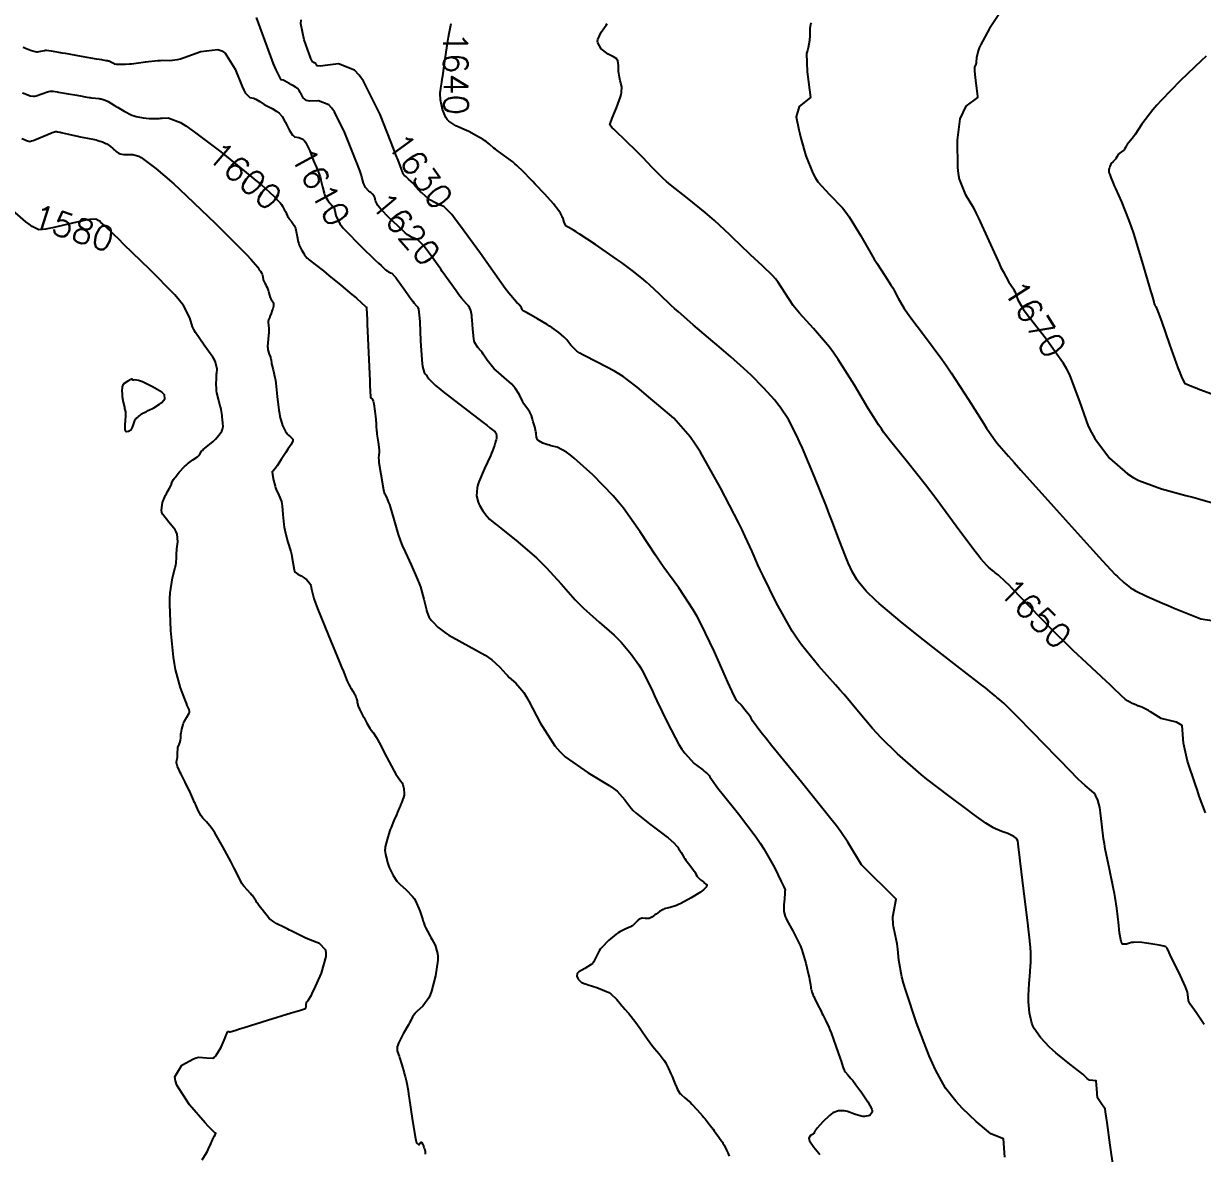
# Model space of a CAD drawing. Header units: metres. Extents: x 837477 to 838477, y 1189014 to 1191014.
# Drawn here: x 837586.4 to 837771.3, y 1190467.4 to 1190644.5 of the extents above; entities that cross this region are included whole.
import ezdxf

# ---------------------------------------------------------------- set-up
doc = ezdxf.new("R2010")
doc.units = ezdxf.units.M
doc.header["$LTSCALE"] = 0.3
doc.layers.add('COTAS 10', color=1, linetype='Continuous')
doc.styles.get("Standard").update_dxf_attribs({"font": 'simplex.shx'})

msp = doc.modelspace()

# ---------------------------------------------------------------- linework, layer by layer
at = {"layer": 'COTAS 10'}
for points, elevation in [([(837740.277, 1190466.829), (837740.079, 1190469.709), (837738.086, 1190470.493), (837737.716, 1190470.8), (837735.813, 1190472.421), (837733.644, 1190474.454), (837733.107, 1190475.021), (837732.596, 1190475.59), (837730.98, 1190477.66), (837729.41, 1190480.489), (837728.929, 1190481.538), (837728.428, 1190482.701), (837726.45, 1190487.857), (837724.738, 1190492.958), (837724.405, 1190494.087), (837724.132, 1190495.093), (837723.657, 1190497.698), (837723.525, 1190499.412), (837723.469, 1190499.855), (837723.406, 1190500.284), (837723.107, 1190501.721), (837722.833, 1190502.968), (837722.786, 1190503.278), (837722.724, 1190504.505), (837723.268, 1190507.244), (837717.808, 1190512.628), (837715.648, 1190516.195), (837714.575, 1190517.835), (837713.874, 1190518.754), (837712.998, 1190519.876), (837708.376, 1190525.61), (837703.696, 1190531.373), (837702.783, 1190532.514), (837702.036, 1190533.457), (837700.723, 1190535.22), (837700.433, 1190535.733), (837700.332, 1190535.888), (837700.221, 1190536.049), (837699.745, 1190536.679), (837699.308, 1190537.228), (837699.221, 1190537.338), (837699.149, 1190537.431), (837699.016, 1190537.614), (837698.978, 1190537.676), (837698.967, 1190537.692), (837698.955, 1190537.707), (837698.91, 1190537.758), (837698.826, 1190537.83), (837698.79, 1190537.858), (837698.749, 1190537.89), (837698.552, 1190538.037), (837698.3, 1190538.308), (837698.224, 1190538.418), (837698.144, 1190538.544), (837697.834, 1190539.127), (837697.161, 1190540.605), (837696.854, 1190541.295), (837696.494, 1190542.106), (837694.758, 1190546.051), (837692.632, 1190550.468), (837692.027, 1190551.577), (837691.414, 1190552.636), (837689.144, 1190556.051), (837686.806, 1190559.282), (837686.152, 1190560.226), (837685.494, 1190561.19), (837683.093, 1190564.851), (837680.483, 1190568.534), (837679.695, 1190569.512), (837678.877, 1190570.473), (837675.686, 1190573.794), (837672.77, 1190576.41), (837672.126, 1190576.925), (837671.552, 1190577.35), (837670.073, 1190578.133), (837669.109, 1190578.348), (837668.861, 1190578.415), (837668.622, 1190578.485), (837667.823, 1190578.767), (837667.224, 1190579.092), (837667.109, 1190579.19), (837667.016, 1190579.292), (837666.867, 1190579.687), (837666.817, 1190580.191), (837666.787, 1190580.361), (837666.75, 1190580.544), (837666.559, 1190581.314), (837666.335, 1190582.107), (837666.278, 1190582.305), (837666.223, 1190582.492), (837666.04, 1190583.089), (837665.824, 1190583.606), (837665.748, 1190583.743), (837665.664, 1190583.877), (837665.302, 1190584.34), (837664.879, 1190584.912), (837664.756, 1190585.115), (837664.632, 1190585.338), (837664.164, 1190586.302), (837663.501, 1190587.387), (837663.254, 1190587.685), (837662.979, 1190587.983), (837661.756, 1190589.052), (837660.499, 1190590.116), (837660.203, 1190590.41), (837659.929, 1190590.705), (837659.129, 1190591.767), (837658.5, 1190592.719), (837658.335, 1190592.943), (837658.173, 1190593.15), (837657.621, 1190593.755), (837657.181, 1190594.492), (837657.091, 1190594.782), (837657.015, 1190595.108), (837656.852, 1190596.598), (837656.757, 1190598.102), (837656.724, 1190598.437), (837656.687, 1190598.738), (837656.528, 1190599.533), (837656.316, 1190600.037), (837656.245, 1190600.154), (837656.17, 1190600.262), (837655.856, 1190600.571), (837655.066, 1190601.502), (837654.69, 1190602.002), (837654.246, 1190602.607), (837652.075, 1190605.664), (837651.823, 1190606.016), (837649.897, 1190608.699), (837649.448, 1190609.29), (837649.066, 1190609.772), (837648.244, 1190610.613), (837647.854, 1190610.763), (837647.744, 1190610.809), (837647.633, 1190610.858), (837647.228, 1190611.053), (837646.832, 1190611.282), (837646.728, 1190611.352), (837646.626, 1190611.426), (837646.278, 1190611.716), (837645.691, 1190612.269), (837645.438, 1190612.508), (837645.147, 1190612.784), (837643.769, 1190614.093), (837642.442, 1190615.446), (837642.183, 1190615.749), (837641.971, 1190616.023), (837641.593, 1190616.755), (837641.476, 1190617.237), (837641.428, 1190617.352), (837641.372, 1190617.459), (837641.115, 1190617.782), (837640.845, 1190618.022), (837640.782, 1190618.077), (837640.723, 1190618.128), (837640.553, 1190618.271), (837640.389, 1190618.429), (837640.335, 1190618.488), (837640.277, 1190618.554), (837640.037, 1190618.85), (837639.801, 1190619.248), (837639.745, 1190619.379), (837639.695, 1190619.519), (837639.549, 1190620.097), (837639.471, 1190620.452), (837639.415, 1190620.702), (837639.372, 1190620.858), (837639.327, 1190621.009), (837639.141, 1190621.515), (837638.659, 1190622.709), (837638.427, 1190623.294), (837638.152, 1190623.989), (837636.801, 1190627.418), (837635.174, 1190630.711), (837634.726, 1190631.319), (837634.278, 1190631.797), (837632.667, 1190632.428), (837631.32, 1190632.362), (837631.039, 1190632.399), (837630.798, 1190632.461), (837630.259, 1190632.886), (837629.993, 1190633.417), (837629.923, 1190633.546), (837629.856, 1190633.667), (837629.63, 1190634.039), (837629.367, 1190634.343), (837629.276, 1190634.421), (837629.178, 1190634.496), (837628.761, 1190634.748), (837628.312, 1190634.985), (837628.194, 1190635.051), (837628.078, 1190635.118), (837627.684, 1190635.361), (837627.319, 1190635.566), (837627.223, 1190635.608), (837627.127, 1190635.645), (837626.799, 1190635.726), (837626.014, 1190637.245), (837625.632, 1190638.188), (837625.178, 1190639.358), (837622.941, 1190645.469)], 1620), ([(837740.066, 1190647.066), (837737.858, 1190643.747), (837736.527, 1190641.256), (837736.28, 1190640.723), (837736.087, 1190640.258), (837735.83, 1190639.145), (837735.812, 1190638.492), (837735.769, 1190638.318), (837735.71, 1190638.146), (837735.54, 1190637.676), (837735.54, 1190637.086), (837735.605, 1190636.058), (837736.014, 1190633.074), (837735.982, 1190632.945), (837734.161, 1190631.571), (837733.242, 1190629.602), (837732.811, 1190626.265), (837732.848, 1190621.981), (837732.959, 1190621.015), (837733.115, 1190620.145), (837734.042, 1190617.796), (837735.356, 1190615.625), (837735.756, 1190614.866), (837736.17, 1190614.04), (837737.796, 1190610.485), (837739.173, 1190607.403), (837739.326, 1190607.057), (837739.681, 1190606.31), (837740.005, 1190605.651), (837740.926, 1190604), (837741.512, 1190603.114), (837741.625, 1190602.938), (837741.717, 1190602.791), (837741.87, 1190602.507), (837741.95, 1190602.251), (837741.996, 1190602.122), (837742.052, 1190601.967), (837742.34, 1190601.196), (837743.219, 1190599.718), (837743.649, 1190599.118), (837744.159, 1190598.434), (837746.671, 1190595.275), (837749.332, 1190591.491), (837749.392, 1190591.385), (837749.936, 1190590.413), (837750.481, 1190589.322), (837751.97, 1190585.275), (837753.371, 1190581.4), (837753.861, 1190580.418), (837754.395, 1190579.475), (837756.695, 1190576.396), (837759.517, 1190573.938), (837760.382, 1190573.386), (837761.282, 1190572.89), (837764.833, 1190571.563), (837768.67, 1190570.558), (837769.75, 1190570.265), (837770.838, 1190569.966), (837774.833, 1190568.831)], 1670), ([(837757.343, 1190465.074), (837756.824, 1190468.688), (837756.311, 1190472.251), (837756.213, 1190472.934), (837756.134, 1190473.486), (837756.006, 1190474.385), (837755.821, 1190474.673), (837755.705, 1190474.839), (837755.562, 1190475.043), (837754.812, 1190476.095), (837754.691, 1190477.556), (837754.578, 1190478.798), (837753.582, 1190478.867), (837753.171, 1190479.154), (837752.868, 1190479.459), (837752.489, 1190479.805), (837750.495, 1190481.394), (837748.274, 1190483.161), (837747.751, 1190483.619), (837747.268, 1190484.063), (837745.858, 1190485.555), (837744.894, 1190487.006), (837744.693, 1190487.424), (837744.52, 1190487.849), (837744.132, 1190489.443), (837744.002, 1190491.15), (837743.992, 1190491.646), (837743.994, 1190492.152), (837744.094, 1190494.063), (837744.241, 1190495.802), (837744.272, 1190496.2), (837744.299, 1190496.561), (837744.364, 1190497.56), (837744.377, 1190498.36), (837744.371, 1190498.595), (837744.362, 1190498.837), (837744.298, 1190499.76), (837744.089, 1190501.685), (837743.989, 1190502.558), (837743.87, 1190503.579), (837743.287, 1190508.496), (837742.708, 1190513.284), (837742.592, 1190514.224), (837742.495, 1190514.996), (837742.304, 1190516.392), (837742.17, 1190516.684), (837742.109, 1190516.761), (837742.038, 1190516.836), (837741.696, 1190517.093), (837741.161, 1190517.364), (837740.969, 1190517.448), (837740.757, 1190517.535), (837739.832, 1190517.886), (837738.805, 1190518.313), (837738.53, 1190518.45), (837738.258, 1190518.594), (837737.307, 1190519.183), (837735.853, 1190520.225), (837735.264, 1190520.655), (837734.594, 1190521.147), (837731.5, 1190523.438), (837728.06, 1190526.092), (837727.172, 1190526.814), (837726.312, 1190527.529), (837723.438, 1190530.066), (837720.862, 1190532.592), (837720.19, 1190533.301), (837719.536, 1190534.015), (837717.322, 1190536.628), (837715.093, 1190539.332), (837714.429, 1190540.102), (837713.744, 1190540.883), (837711.104, 1190543.782), (837708.394, 1190547.117), (837707.666, 1190548.172), (837706.948, 1190549.285), (837704.434, 1190553.782), (837702.363, 1190557.968), (837701.924, 1190558.886), (837701.543, 1190559.699), (837700.652, 1190561.764), (837699.585, 1190564.137), (837699.093, 1190565.145), (837698.516, 1190566.306), (837695.72, 1190571.764), (837692.553, 1190577.357), (837691.741, 1190578.602), (837690.958, 1190579.716), (837688.366, 1190582.646), (837686.024, 1190584.654), (837685.398, 1190585.188), (837684.783, 1190585.712), (837682.646, 1190587.525), (837680.435, 1190589.181), (837679.774, 1190589.606), (837679.091, 1190590.017), (837676.45, 1190591.381), (837674.108, 1190592.57), (837673.615, 1190592.871), (837673.19, 1190593.159), (837672.213, 1190594.096), (837671.597, 1190594.926), (837671.399, 1190595.147), (837671.189, 1190595.364), (837670.329, 1190596.114), (837669.247, 1190596.883), (837668.897, 1190597.112), (837668.526, 1190597.348), (837667, 1190598.258), (837665.639, 1190599.03), (837665.371, 1190599.179), (837665.15, 1190599.3), (837664.746, 1190599.502), (837664.648, 1190599.583), (837664.62, 1190599.628), (837664.591, 1190599.682), (837664.487, 1190599.955), (837664.3, 1190600.297), (837664.22, 1190600.393), (837664.127, 1190600.491), (837663.69, 1190600.854), (837662.509, 1190602.245), (837661.948, 1190602.991), (837661.284, 1190603.894), (837658.041, 1190608.462), (837654.786, 1190612.997), (837654.116, 1190613.88), (837653.545, 1190614.602), (837652.317, 1190615.857), (837651.734, 1190616.08), (837651.57, 1190616.15), (837651.405, 1190616.223), (837650.799, 1190616.514), (837650.208, 1190616.856), (837650.052, 1190616.961), (837649.9, 1190617.071), (837649.38, 1190617.504), (837648.911, 1190617.942), (837648.791, 1190618.054), (837648.676, 1190618.162), (837648.295, 1190618.522), (837648.009, 1190618.814), (837647.953, 1190618.879), (837647.907, 1190618.938), (837647.826, 1190619.096), (837647.722, 1190619.271), (837647.662, 1190619.34), (837647.589, 1190619.418), (837647.211, 1190619.777), (837646.794, 1190620.148), (837646.696, 1190620.233), (837646.605, 1190620.312), (837646.342, 1190620.533), (837646.154, 1190620.693), (837646.112, 1190620.732), (837646.073, 1190620.769), (837645.967, 1190620.886), (837645.895, 1190621.007), (837645.878, 1190621.046), (837645.863, 1190621.089), (837645.819, 1190621.264), (837645.778, 1190621.447), (837645.765, 1190621.494), (837645.752, 1190621.54), (837645.695, 1190621.693), (837645.141, 1190623.094), (837644.813, 1190623.927), (837644.409, 1190624.953), (837642.423, 1190630.005), (837642.32, 1190630.264), (837639.745, 1190635.478), (837639.035, 1190636.442), (837638.326, 1190637.198), (837635.774, 1190638.198), (837633.717, 1190637.936), (837633.319, 1190637.896), (837632.996, 1190637.871), (837632.45, 1190637.901), (837632.394, 1190638.014), (837632.379, 1190638.041), (837632.365, 1190638.067), (837632.317, 1190638.145), (837632.261, 1190638.21), (837632.242, 1190638.226), (837632.221, 1190638.242), (837632.133, 1190638.296), (837632.038, 1190638.346), (837631.988, 1190638.374), (837631.905, 1190638.426), (837631.827, 1190638.469), (837631.807, 1190638.478), (837631.787, 1190638.486), (837631.717, 1190638.503), (837631.475, 1190639.037), (837631.346, 1190639.371), (837631.191, 1190639.785), (837630.406, 1190641.952), (837629.902, 1190644.467), (837629.923, 1190645.1)], 1630), ([(837771.531, 1190487.631), (837770.279, 1190489.517), (837769.342, 1190490.823), (837769.183, 1190491.1), (837769.067, 1190491.34), (837769.013, 1190491.898), (837768.928, 1190492.692), (837768.793, 1190493.08), (837768.61, 1190493.541), (837767.545, 1190495.815), (837766.426, 1190498.07), (837766.209, 1190498.519), (837766.031, 1190498.891), (837765.724, 1190499.605), (837765.503, 1190499.808), (837765.379, 1190499.858), (837765.229, 1190499.907), (837764.462, 1190500.062), (837763.472, 1190500.207), (837763.181, 1190500.249), (837762.882, 1190500.291), (837761.744, 1190500.453), (837760.654, 1190500.513), (837760.387, 1190500.492), (837760.134, 1190500.455), (837759.346, 1190500.186), (837758.758, 1190500.234), (837758.631, 1190500.396), (837758.52, 1190500.623), (837758.253, 1190501.984), (837758.091, 1190503.661), (837758.047, 1190504.089), (837758.004, 1190504.5), (837757.852, 1190505.851), (837757.581, 1190507.544), (837757.463, 1190508.17), (837757.326, 1190508.864), (837756.677, 1190511.942), (837756.027, 1190515.167), (837755.889, 1190515.955), (837755.769, 1190516.697), (837755.491, 1190518.996), (837755.299, 1190520.792), (837755.233, 1190521.216), (837755.162, 1190521.609), (837754.861, 1190522.766), (837754.505, 1190523.57), (837754.399, 1190523.741), (837754.29, 1190523.889), (837753.868, 1190524.236), (837752.855, 1190525.076), (837752.372, 1190525.536), (837751.801, 1190526.093), (837749.011, 1190528.925), (837745.946, 1190532.084), (837745.202, 1190532.849), (837744.503, 1190533.565), (837742.359, 1190535.754), (837740.792, 1190537.323), (837740.457, 1190537.649), (837740.165, 1190537.928), (837739.469, 1190538.544), (837739.047, 1190538.874), (837738.928, 1190538.973), (837738.808, 1190539.074), (837738.366, 1190539.469), (837737.234, 1190540.395), (837736.678, 1190540.832), (837736.017, 1190541.347), (837732.756, 1190543.859), (837728.991, 1190546.771), (837728.012, 1190547.539), (837727.062, 1190548.289), (837723.859, 1190550.861), (837721.206, 1190553.078), (837720.602, 1190553.605), (837720.055, 1190554.095), (837718.55, 1190555.552), (837717.525, 1190556.75), (837717.281, 1190557.076), (837717.053, 1190557.4), (837716.371, 1190558.55), (837715.715, 1190559.994), (837715.504, 1190560.502), (837715.28, 1190561.058), (837714.362, 1190563.458), (837713.15, 1190566.64), (837712.739, 1190567.688), (837712.297, 1190568.808), (837710.429, 1190573.458), (837708.538, 1190577.955), (837708.08, 1190578.978), (837707.651, 1190579.905), (837706.341, 1190582.453), (837705.061, 1190584.386), (837704.652, 1190584.925), (837704.218, 1190585.466), (837702.453, 1190587.436), (837700.495, 1190589.385), (837699.939, 1190589.913), (837699.378, 1190590.436), (837697.303, 1190592.286), (837695.115, 1190594.161), (837694.482, 1190594.7), (837693.838, 1190595.249), (837691.413, 1190597.303), (837689.087, 1190599.317), (837688.504, 1190599.839), (837687.948, 1190600.347), (837686.164, 1190602.054), (837684.554, 1190603.587), (837684.108, 1190603.984), (837683.663, 1190604.37), (837682.054, 1190605.667), (837680.159, 1190607.056), (837679.533, 1190607.499), (837678.864, 1190607.968), (837676.08, 1190609.873), (837673.554, 1190611.551), (837673.047, 1190611.876), (837672.624, 1190612.141), (837671.789, 1190612.594), (837671.523, 1190612.751), (837671.458, 1190612.83), (837671.396, 1190612.923), (837671.205, 1190613.387), (837671.011, 1190613.947), (837670.948, 1190614.102), (837670.88, 1190614.256), (837670.604, 1190614.812), (837670.042, 1190615.601), (837669.794, 1190615.903), (837669.507, 1190616.24), (837668.137, 1190617.76), (837666.635, 1190619.369), (837666.265, 1190619.763), (837665.914, 1190620.135), (837664.813, 1190621.292), (837663.765, 1190622.289), (837663.448, 1190622.56), (837663.12, 1190622.829), (837661.839, 1190623.78), (837660.658, 1190624.622), (837660.394, 1190624.821), (837660.157, 1190625.006), (837659.526, 1190625.551), (837658.928, 1190626.039), (837658.712, 1190626.188), (837658.474, 1190626.343), (837657.433, 1190626.95), (837656.218, 1190627.581), (837655.871, 1190627.75), (837655.52, 1190627.917), (837654.211, 1190628.504), (837653.074, 1190629.243), (837652.83, 1190629.507), (837652.617, 1190629.797), (837652.103, 1190631.058), (837651.856, 1190632.282), (837651.811, 1190632.549), (837651.776, 1190632.785), (837651.732, 1190633.376), (837651.762, 1190633.767), (837651.773, 1190633.877), (837651.786, 1190633.987), (837651.842, 1190634.39), (837651.985, 1190635.34), (837652.053, 1190635.795), (837652.133, 1190636.334), (837652.523, 1190638.973), (837652.952, 1190641.766), (837653.057, 1190642.401), (837653.155, 1190642.977), (837653.459, 1190644.559)], 1640), ([(837771.739, 1190520.792), (837770.778, 1190523.434), (837770.482, 1190524.285), (837770.172, 1190525.187), (837768.945, 1190528.874), (837768.297, 1190531.715), (837768.077, 1190534.486), (837767.221, 1190535.023), (837764.786, 1190535.593), (837763.141, 1190536.615), (837762.792, 1190536.821), (837762.488, 1190536.994), (837761.771, 1190537.344), (837761.287, 1190537.517), (837761.129, 1190537.58), (837760.962, 1190537.649), (837760.271, 1190537.951), (837759.542, 1190538.35), (837759.351, 1190538.48), (837759.163, 1190538.619), (837758.524, 1190539.194), (837757.325, 1190540.355), (837756.786, 1190540.864), (837756.156, 1190541.454), (837753.133, 1190544.262), (837751.016, 1190546.27), (837749.576, 1190547.634), (837748.61, 1190548.581), (837747.653, 1190549.532), (837744.262, 1190553.014), (837741.469, 1190555.925), (837740.889, 1190556.517), (837740.392, 1190557.017), (837739.293, 1190558.046), (837738.716, 1190558.495), (837738.547, 1190558.628), (837738.374, 1190558.766), (837737.72, 1190559.293), (837737.461, 1190559.583), (837736.533, 1190560.62), (837736.025, 1190561.261), (837735.439, 1190562.021), (837732.674, 1190565.752), (837729.512, 1190570.026), (837728.676, 1190571.128), (837727.856, 1190572.195), (837725.038, 1190575.752), (837722.814, 1190578.502), (837722.369, 1190579.06), (837721.999, 1190579.529), (837721.278, 1190580.488), (837721.013, 1190580.89), (837720.929, 1190581.009), (837720.841, 1190581.131), (837720.488, 1190581.598), (837719.678, 1190582.85), (837719.302, 1190583.467), (837718.86, 1190584.201), (837716.719, 1190587.829), (837714.165, 1190591.865), (837713.463, 1190592.856), (837712.764, 1190593.793), (837710.257, 1190596.719), (837708.061, 1190599.136), (837707.558, 1190599.751), (837707.1, 1190600.343), (837705.823, 1190602.286), (837704.684, 1190604.031), (837704.313, 1190604.498), (837703.917, 1190604.958), (837702.286, 1190606.564), (837700.407, 1190608.258), (837699.856, 1190608.774), (837699.291, 1190609.31), (837697.138, 1190611.416), (837694.757, 1190613.656), (837694.049, 1190614.276), (837693.319, 1190614.897), (837690.506, 1190617.138), (837687.864, 1190619.24), (837687.241, 1190619.773), (837686.666, 1190620.285), (837684.985, 1190621.956), (837683.508, 1190623.539), (837683.063, 1190623.995), (837682.601, 1190624.459), (837680.803, 1190626.201), (837679.268, 1190627.667), (837678.973, 1190627.957), (837678.734, 1190628.196), (837678.342, 1190628.644), (837678.485, 1190629.127), (837678.583, 1190629.389), (837678.708, 1190629.706), (837679.371, 1190631.315), (837680.007, 1190633.018), (837680.115, 1190633.395), (837680.192, 1190633.73), (837680.224, 1190634.601), (837680.067, 1190635.2), (837680.026, 1190635.365), (837679.985, 1190635.529), (837679.847, 1190636.118), (837679.743, 1190636.757), (837679.723, 1190636.954), (837679.708, 1190637.159), (837679.689, 1190637.968), (837679.58, 1190638.698), (837679.508, 1190638.853), (837679.419, 1190638.987), (837678.946, 1190639.299), (837678.291, 1190639.605), (837678.086, 1190639.735), (837677.871, 1190639.884), (837677.01, 1190640.588), (837676.446, 1190641.489), (837676.418, 1190641.763), (837676.446, 1190642.047), (837677.012, 1190643.164), (837677.776, 1190644.263), (837677.93, 1190644.536)], 1650), ([(837709.89, 1190644.617), (837709.831, 1190644.435), (837709.725, 1190643.759), (837709.701, 1190643.047), (837709.694, 1190642.843), (837709.685, 1190642.636), (837709.652, 1190641.865), (837709.437, 1190640.742), (837709.314, 1190640.314), (837709.164, 1190639.834), (837709.298, 1190636.96), (837709.835, 1190632.935), (837708.024, 1190631.527), (837707.573, 1190629.882), (837707.985, 1190627.878), (837708.139, 1190627.238), (837708.31, 1190626.562), (837709.071, 1190623.814), (837710.176, 1190621.061), (837710.563, 1190620.382), (837710.986, 1190619.739), (837712.808, 1190617.714), (837714.809, 1190615.635), (837715.345, 1190614.957), (837715.873, 1190614.235), (837717.714, 1190611.257), (837719.378, 1190608.311), (837719.794, 1190607.609), (837720.191, 1190606.956), (837721.463, 1190605.006), (837722.481, 1190603.472), (837722.718, 1190603.08), (837722.935, 1190602.703), (837723.557, 1190601.463), (837724.488, 1190599.862), (837724.899, 1190599.258), (837725.378, 1190598.584), (837727.663, 1190595.569), (837730.381, 1190591.925), (837731.132, 1190590.854), (837731.883, 1190589.756), (837734.59, 1190585.569), (837736.914, 1190581.877), (837737.423, 1190581.091), (837737.874, 1190580.409), (837739.021, 1190578.797), (837740.852, 1190576.69), (837741.736, 1190575.695), (837742.783, 1190574.522), (837747.923, 1190568.797), (837753.069, 1190563.093), (837754.119, 1190561.933), (837755.006, 1190560.954), (837756.858, 1190558.935), (837757.658, 1190558.113), (837757.883, 1190557.889), (837758.109, 1190557.668), (837758.935, 1190556.884), (837759.991, 1190556.086), (837760.362, 1190555.855), (837760.767, 1190555.62), (837762.513, 1190554.737), (837765.014, 1190553.643), (837765.895, 1190553.275), (837766.857, 1190552.878), (837771.014, 1190551.211), (837777.711, 1190550.202)], 1660), ([(837586.309, 1190640.847), (837586.524, 1190640.763), (837586.739, 1190640.677), (837587.518, 1190640.357), (837588.24, 1190640.132), (837588.42, 1190640.106), (837588.591, 1190640.096), (837589.134, 1190640.191), (837589.674, 1190640.321), (837589.843, 1190640.334), (837590.021, 1190640.336), (837590.732, 1190640.256), (837591.919, 1190640.039), (837592.397, 1190639.955), (837592.939, 1190639.859), (837595.435, 1190639.423), (837597.802, 1190639.013), (837598.263, 1190638.933), (837598.64, 1190638.867), (837599.299, 1190638.752), (837599.409, 1190638.734), (837599.44, 1190638.729), (837599.471, 1190638.725), (837599.584, 1190638.712), (837599.691, 1190638.698), (837599.719, 1190638.694), (837599.744, 1190638.689), (837599.828, 1190638.669), (837599.904, 1190638.641), (837599.925, 1190638.631), (837599.946, 1190638.62), (837600.021, 1190638.573), (837600.123, 1190638.505), (837600.162, 1190638.482), (837600.205, 1190638.456), (837600.397, 1190638.343), (837600.613, 1190638.237), (837600.671, 1190638.215), (837600.728, 1190638.197), (837600.927, 1190638.157), (837601.146, 1190638.145), (837601.216, 1190638.143), (837601.29, 1190638.143), (837601.59, 1190638.148), (837601.909, 1190638.155), (837601.995, 1190638.155), (837602.081, 1190638.156), (837602.381, 1190638.153), (837603.045, 1190638.203), (837603.36, 1190638.237), (837603.732, 1190638.28), (837605.546, 1190638.507), (837607.456, 1190638.713), (837607.887, 1190638.743), (837608.276, 1190638.761), (837609.33, 1190638.728), (837610.55, 1190638.879), (837611.044, 1190639.013), (837611.605, 1190639.187), (837614.196, 1190640.149), (837616.872, 1190640.468), (837617.487, 1190640.236), (837618.047, 1190639.866), (837619.613, 1190637.376), (837620.696, 1190634.633), (837620.952, 1190634.103), (837621.188, 1190633.673), (837621.881, 1190632.949), (837622.468, 1190632.804), (837622.638, 1190632.739), (837622.812, 1190632.662), (837623.464, 1190632.296), (837624.169, 1190631.861), (837624.375, 1190631.742), (837624.586, 1190631.623), (837625.389, 1190631.2), (837626.135, 1190630.75), (837626.31, 1190630.615), (837626.472, 1190630.475), (837626.942, 1190629.933), (837627.347, 1190629.268), (837627.419, 1190629.14), (837627.467, 1190629.052), (837627.591, 1190628.821), (837628.067, 1190627.871), (837628.599, 1190627.051), (837628.759, 1190626.902), (837628.923, 1190626.788), (837629.559, 1190626.659), (837630.23, 1190626.396), (837630.417, 1190626.197), (837630.604, 1190625.944), (837631.281, 1190624.572), (837631.895, 1190623.025), (837632.041, 1190622.66), (837632.178, 1190622.323), (837632.587, 1190621.337), (837632.902, 1190620.478), (837632.979, 1190620.222), (837633.052, 1190619.956), (837633.279, 1190618.93), (837633.526, 1190617.949), (837633.612, 1190617.712), (837633.706, 1190617.49), (837634.107, 1190616.813), (837634.482, 1190616.338), (837634.559, 1190616.243), (837634.624, 1190616.164), (837634.763, 1190616.01), (837634.841, 1190615.944), (837634.868, 1190615.921), (837634.897, 1190615.896), (837635.02, 1190615.786), (837635.156, 1190615.501), (837635.193, 1190615.364), (837635.23, 1190615.203), (837635.36, 1190614.414), (837636.034, 1190613.107), (837636.413, 1190612.62), (837636.539, 1190612.473), (837636.876, 1190612.077), (837639.243, 1190609.664), (837641.618, 1190607.406), (837642.085, 1190606.961), (837642.471, 1190606.595), (837643.176, 1190605.927), (837643.352, 1190605.781), (837643.404, 1190605.744), (837643.457, 1190605.708), (837643.657, 1190605.592), (837643.862, 1190605.493), (837643.918, 1190605.469), (837643.973, 1190605.445), (837644.171, 1190605.37), (837644.587, 1190604.944), (837644.78, 1190604.7), (837645.007, 1190604.401), (837646.109, 1190602.866), (837647.207, 1190601.319), (837647.432, 1190601.013), (837647.622, 1190600.76), (837648.022, 1190600.289), (837648.181, 1190600.133), (837648.219, 1190600.078), (837648.255, 1190600.019), (837648.362, 1190599.764), (837648.465, 1190598.824), (837648.498, 1190598.333), (837648.533, 1190597.742), (837648.675, 1190594.775), (837648.852, 1190591.814), (837648.909, 1190591.227), (837648.969, 1190590.742), (837649.216, 1190589.83), (837649.497, 1190589.522), (837649.579, 1190589.417), (837649.664, 1190589.302), (837649.984, 1190588.818), (837651.009, 1190587.809), (837651.538, 1190587.364), (837652.173, 1190586.847), (837655.351, 1190584.381), (837658.471, 1190582.004), (837659.07, 1190581.543), (837659.554, 1190581.167), (837660.344, 1190580.52), (837660.382, 1190580.441), (837660.393, 1190580.422), (837660.403, 1190580.406), (837660.438, 1190580.358), (837660.468, 1190580.32), (837660.475, 1190580.309), (837660.481, 1190580.298), (837660.499, 1190580.255), (837660.514, 1190580.206), (837660.518, 1190580.19), (837660.523, 1190580.174), (837660.542, 1190580.109), (837660.557, 1190580.037), (837660.561, 1190580.016), (837660.563, 1190579.996), (837660.568, 1190579.919), (837660.57, 1190579.839), (837660.572, 1190579.815), (837660.574, 1190579.792), (837660.583, 1190579.701), (837660.579, 1190579.58), (837660.572, 1190579.537), (837660.563, 1190579.49), (837660.509, 1190579.286), (837660.431, 1190579.006), (837660.407, 1190578.91), (837660.381, 1190578.807), (837660.275, 1190578.371), (837659.961, 1190577.521), (837659.803, 1190577.158), (837659.615, 1190576.738), (837658.68, 1190574.759), (837657.799, 1190572.678), (837657.646, 1190572.194), (837657.531, 1190571.75), (837657.441, 1190570.479), (837657.692, 1190569.509), (837657.793, 1190569.255), (837657.906, 1190569.007), (837658.425, 1190568.161), (837658.957, 1190567.471), (837659.078, 1190567.32), (837659.188, 1190567.188), (837659.492, 1190566.856), (837660.308, 1190566.178), (837660.741, 1190565.827), (837661.263, 1190565.405), (837663.897, 1190563.29), (837666.899, 1190560.711), (837667.653, 1190559.996), (837668.374, 1190559.281), (837670.699, 1190556.695), (837672.9, 1190554.197), (837673.543, 1190553.538), (837674.2, 1190552.893), (837676.695, 1190550.68), (837679.038, 1190548.625), (837679.6, 1190548.079), (837680.125, 1190547.543), (837681.707, 1190545.693), (837682.897, 1190543.996), (837683.175, 1190543.557), (837683.43, 1190543.132), (837684.163, 1190541.707), (837685.012, 1190539.852), (837685.339, 1190539.155), (837685.707, 1190538.378), (837687.368, 1190534.911), (837689.18, 1190531.512), (837689.643, 1190530.778), (837690.089, 1190530.133), (837691.558, 1190528.553), (837692.705, 1190527.699), (837692.947, 1190527.512), (837693.157, 1190527.346), (837693.645, 1190526.928), (837693.908, 1190526.63), (837693.976, 1190526.541), (837694.042, 1190526.448), (837694.262, 1190526.086), (837695.041, 1190525.018), (837695.458, 1190524.479), (837695.963, 1190523.835), (837698.515, 1190520.633), (837701.283, 1190516.976), (837701.923, 1190516.046), (837702.509, 1190515.151), (837704.171, 1190512.216), (837705.22, 1190510.035), (837705.42, 1190509.616), (837705.58, 1190509.277), (837705.831, 1190508.718), (837705.81, 1190508.484), (837705.798, 1190508.349), (837705.784, 1190508.184), (837705.713, 1190507.336), (837705.644, 1190506.39), (837705.632, 1190506.163), (837705.623, 1190505.951), (837705.615, 1190505.313), (837705.837, 1190504.526), (837705.974, 1190504.22), (837706.143, 1190503.875), (837707.023, 1190502.313), (837708.004, 1190500.434), (837708.237, 1190499.89), (837708.452, 1190499.335), (837709.089, 1190497.245), (837709.517, 1190495.415), (837709.601, 1190495.024), (837709.67, 1190494.683), (837709.793, 1190493.868), (837709.843, 1190493.398), (837709.866, 1190493.273), (837709.892, 1190493.152), (837710.02, 1190492.733), (837710.252, 1190492.186), (837710.345, 1190491.983), (837710.449, 1190491.757), (837710.928, 1190490.758), (837711.46, 1190489.682), (837711.597, 1190489.408), (837711.731, 1190489.145), (837712.179, 1190488.282), (837712.683, 1190487.18), (837712.851, 1190486.765), (837713.033, 1190486.303), (837713.793, 1190484.24), (837714.481, 1190482.27), (837714.617, 1190481.866), (837714.73, 1190481.525), (837714.939, 1190480.803), (837715.08, 1190480.443), (837715.15, 1190480.329), (837715.233, 1190480.209), (837715.645, 1190479.724), (837716.147, 1190479.165), (837716.288, 1190478.998), (837716.429, 1190478.826), (837716.943, 1190478.16), (837717.547, 1190477.329), (837717.744, 1190477.052), (837717.954, 1190476.756), (837718.821, 1190475.519), (837719.443, 1190474.353), (837719.498, 1190474.101), (837719.503, 1190473.881), (837719.098, 1190473.34), (837718.285, 1190473.171), (837718.032, 1190473.184), (837717.767, 1190473.222), (837716.71, 1190473.578), (837715.635, 1190473.976), (837715.358, 1190474.04), (837715.09, 1190474.086), (837714.199, 1190474.086), (837713.314, 1190473.745), (837713.05, 1190473.575), (837712.777, 1190473.372), (837711.726, 1190472.367), (837710.85, 1190471.366), (837710.688, 1190471.166), (837710.562, 1190470.999), (837710.398, 1190470.673), (837710.345, 1190470.537), (837710.288, 1190470.49), (837710.213, 1190470.438), (837709.79, 1190470.217), (837709.546, 1190469.784), (837709.584, 1190469.599), (837709.668, 1190469.386), (837710.351, 1190468.381), (837711.117, 1190467.432), (837711.252, 1190467.255)], 1610), ([(837771.868, 1190639.415), (837771.043, 1190638.691), (837767.801, 1190635.62), (837764.78, 1190632.479), (837764.094, 1190631.711), (837763.474, 1190630.988), (837761.777, 1190628.743), (837760.694, 1190627.113), (837760.46, 1190626.777), (837760.254, 1190626.491), (837759.749, 1190625.874), (837759.474, 1190625.579), (837759.412, 1190625.497), (837759.358, 1190625.414), (837759.217, 1190625.109), (837759.059, 1190624.813), (837758.994, 1190624.735), (837758.92, 1190624.658), (837758.575, 1190624.398), (837758.218, 1190624.134), (837758.135, 1190624.055), (837758.06, 1190623.973), (837757.848, 1190623.657), (837757.685, 1190623.362), (837757.641, 1190623.293), (837757.596, 1190623.229), (837757.439, 1190623.046), (837757.285, 1190622.9), (837757.201, 1190622.818), (837757.051, 1190622.669), (837756.914, 1190622.496), (837756.88, 1190622.44), (837756.849, 1190622.38), (837756.749, 1190622.134), (837756.671, 1190621.903), (837756.654, 1190621.853), (837756.638, 1190621.81), (837756.594, 1190621.704), (837756.573, 1190621.61), (837756.572, 1190621.573), (837756.573, 1190621.533), (837756.593, 1190621.351), (837756.658, 1190621.079), (837756.688, 1190620.982), (837756.722, 1190620.875), (837756.889, 1190620.41), (837757.268, 1190619.5), (837757.437, 1190619.112), (837757.633, 1190618.666), (837758.572, 1190616.567), (837759.744, 1190613.632), (837760.088, 1190612.659), (837760.44, 1190611.617), (837761.779, 1190607.277), (837762.91, 1190603.382), (837763.13, 1190602.622), (837763.309, 1190601.999), (837763.621, 1190600.898), (837763.668, 1190600.713), (837763.68, 1190600.667), (837763.693, 1190600.625), (837763.736, 1190600.493), (837763.797, 1190600.37), (837763.82, 1190600.334), (837763.845, 1190600.296), (837763.962, 1190600.15), (837764.374, 1190599.145), (837764.587, 1190598.565), (837764.842, 1190597.855), (837766.119, 1190594.203), (837767.424, 1190590.537), (837767.697, 1190589.819), (837767.932, 1190589.229), (837768.459, 1190588.17), (837769.545, 1190587.679), (837770.133, 1190587.449), (837770.844, 1190587.176), (837774.448, 1190585.849)], 1680), ([(837586.231, 1190633.664), (837586.538, 1190633.548), (837586.807, 1190633.446), (837587.461, 1190633.187), (837587.986, 1190633.132), (837588.174, 1190633.157), (837588.381, 1190633.2), (837589.281, 1190633.502), (837590.178, 1190633.823), (837590.383, 1190633.878), (837590.568, 1190633.918), (837591.078, 1190633.941), (837591.676, 1190633.831), (837591.917, 1190633.788), (837592.19, 1190633.74), (837593.447, 1190633.521), (837594.748, 1190633.294), (837595.048, 1190633.242), (837595.323, 1190633.193), (837596.098, 1190633.054), (837596.71, 1190632.952), (837596.882, 1190632.927), (837597.055, 1190632.904), (837597.686, 1190632.831), (837598.283, 1190632.755), (837598.433, 1190632.73), (837598.577, 1190632.703), (837599.045, 1190632.591), (837599.468, 1190632.433), (837599.584, 1190632.378), (837599.7, 1190632.317), (837600.115, 1190632.056), (837600.687, 1190631.681), (837600.902, 1190631.548), (837601.142, 1190631.403), (837602.212, 1190630.775), (837603.413, 1190630.185), (837603.735, 1190630.064), (837604.052, 1190629.962), (837605.159, 1190629.743), (837606.115, 1190629.666), (837606.337, 1190629.653), (837606.54, 1190629.643), (837607.119, 1190629.635), (837607.699, 1190629.664), (837607.903, 1190629.677), (837608.126, 1190629.692), (837609.088, 1190629.766), (837611.014, 1190628.997), (837611.845, 1190628.481), (837612.805, 1190627.834), (837612.969, 1190627.71), (837617.345, 1190624.401), (837621.895, 1190620.731), (837622.862, 1190619.934), (837623.701, 1190619.232), (837625.672, 1190617.49), (837626.643, 1190616.433), (837626.852, 1190616.164), (837627.034, 1190615.904), (837627.35, 1190615.294), (837627.476, 1190615.05), (837627.789, 1190614.33), (837627.891, 1190614.154), (837627.999, 1190613.989), (837628.442, 1190613.479), (837628.864, 1190612.89), (837628.959, 1190612.674), (837629.044, 1190612.436), (837629.269, 1190611.388), (837629.481, 1190610.299), (837629.557, 1190610.035), (837629.64, 1190609.788), (837630.005, 1190609.034), (837630.349, 1190608.488), (837630.42, 1190608.373), (837630.481, 1190608.273), (837630.611, 1190608.043), (837630.879, 1190607.769), (837631.027, 1190607.643), (837631.207, 1190607.494), (837632.121, 1190606.771), (837633.424, 1190605.745), (837633.849, 1190605.404), (837634.301, 1190605.039), (837636.166, 1190603.518), (837637.91, 1190602.072), (837638.287, 1190601.755), (837638.617, 1190601.473), (837639.424, 1190600.758), (837639.972, 1190600.236), (837640.074, 1190600.139), (837640.079, 1190600.135), (837640.08, 1190600.135), (837640.081, 1190600.134), (837640.086, 1190600.131), (837640.091, 1190600.129), (837640.092, 1190600.128), (837640.093, 1190600.128), (837640.098, 1190600.126), (837640.108, 1190600.116), (837640.112, 1190600.11), (837640.117, 1190600.103), (837640.169, 1190600.031), (837640.174, 1190600.024), (837640.179, 1190600.018), (837640.188, 1190600.007), (837640.193, 1190600.002), (837640.193, 1190600), (837640.196, 1190599.994), (837640.244, 1190598.91), (837640.273, 1190598.229), (837640.309, 1190597.383), (837640.499, 1190592.951), (837640.69, 1190588.519), (837640.727, 1190587.672), (837640.757, 1190586.991), (837640.811, 1190585.905), (837640.821, 1190585.894), (837640.827, 1190585.886), (837640.838, 1190585.869), (837640.879, 1190585.83), (837640.901, 1190585.812), (837640.927, 1190585.791), (837641.058, 1190585.69), (837641.221, 1190585.317), (837641.267, 1190585.124), (837641.314, 1190584.893), (837641.486, 1190583.738), (837641.63, 1190582.517), (837641.658, 1190582.245), (837641.681, 1190582.002), (837641.723, 1190581.361), (837641.773, 1190580.707), (837641.801, 1190580.456), (837641.836, 1190580.174), (837642.012, 1190578.901), (837642.158, 1190577.699), (837642.173, 1190577.461), (837642.178, 1190577.265), (837642.106, 1190576.899), (837642.07, 1190576.382), (837642.098, 1190576.089), (837642.142, 1190575.732), (837642.439, 1190573.906), (837642.88, 1190571.448), (837642.968, 1190570.961), (837643.029, 1190570.818), (837643.064, 1190570.748), (837643.107, 1190570.666), (837643.326, 1190570.258), (837643.657, 1190569.454), (837643.77, 1190569.122), (837643.892, 1190568.742), (837644.411, 1190566.973), (837644.922, 1190565.18), (837645.039, 1190564.785), (837645.146, 1190564.435), (837645.446, 1190563.535), (837645.858, 1190562.566), (837646.035, 1190562.173), (837646.24, 1190561.724), (837647.21, 1190559.652), (837648.21, 1190557.357), (837648.434, 1190556.768), (837648.636, 1190556.2), (837649.175, 1190554.316), (837649.534, 1190552.822), (837649.623, 1190552.499), (837649.706, 1190552.216), (837649.968, 1190551.52), (837650.321, 1190551.008), (837650.462, 1190550.84), (837650.622, 1190550.661), (837651.357, 1190549.918), (837652.625, 1190548.964), (837653.122, 1190548.652), (837653.681, 1190548.318), (837656.226, 1190546.935), (837658.775, 1190545.501), (837659.337, 1190545.135), (837659.836, 1190544.782), (837661.12, 1190543.617), (837662.036, 1190542.579), (837662.303, 1190542.305), (837662.575, 1190542.037), (837663.608, 1190541.12), (837664.843, 1190539.637), (837665.243, 1190539.011), (837665.668, 1190538.293), (837667.412, 1190534.925), (837669.726, 1190531.301), (837670.509, 1190530.421), (837671.355, 1190529.596), (837674.925, 1190527.062), (837678.228, 1190525.085), (837678.905, 1190524.611), (837679.479, 1190524.168), (837680.696, 1190522.833), (837681.62, 1190521.569), (837682.01, 1190521.171), (837682.459, 1190520.753), (837684.564, 1190519.069), (837686.66, 1190517.507), (837687.104, 1190517.165), (837687.488, 1190516.863), (837688.38, 1190516.098), (837688.86, 1190515.553), (837688.985, 1190515.389), (837689.105, 1190515.22), (837689.509, 1190514.559), (837689.949, 1190513.829), (837690.093, 1190513.615), (837690.245, 1190513.397), (837690.875, 1190512.568), (837691.442, 1190511.831), (837691.556, 1190511.67), (837691.65, 1190511.528), (837691.832, 1190511.173), (837691.982, 1190510.9), (837692.057, 1190510.811), (837692.145, 1190510.715), (837692.583, 1190510.317), (837693.015, 1190509.959), (837693.101, 1190509.889), (837693.171, 1190509.83), (837693.299, 1190509.723), (837693.344, 1190509.692), (837693.361, 1190509.683), (837693.38, 1190509.673), (837693.467, 1190509.632), (837693.53, 1190509.538), (837693.534, 1190509.494), (837693.533, 1190509.442), (837693.481, 1190509.192), (837693.058, 1190508.745), (837692.823, 1190508.57), (837692.537, 1190508.372), (837691.077, 1190507.472), (837689.484, 1190506.606), (837689.114, 1190506.431), (837688.774, 1190506.283), (837687.803, 1190505.982), (837687.076, 1190505.807), (837686.89, 1190505.739), (837686.711, 1190505.663), (837686.121, 1190505.314), (837685.607, 1190504.937), (837685.476, 1190504.841), (837685.349, 1190504.75), (837684.934, 1190504.454), (837684.536, 1190504.256), (837684.421, 1190504.227), (837684.303, 1190504.209), (837683.863, 1190504.235), (837683.448, 1190504.277), (837683.347, 1190504.269), (837683.252, 1190504.252), (837682.957, 1190504.121), (837682.7, 1190503.903), (837682.628, 1190503.832), (837682.555, 1190503.756), (837682.291, 1190503.441), (837681.908, 1190503.105), (837681.762, 1190503.015), (837681.598, 1190502.927), (837680.858, 1190502.621), (837679.921, 1190502.16), (837679.633, 1190501.974), (837679.332, 1190501.763), (837678.141, 1190500.789), (837677.073, 1190499.701), (837676.849, 1190499.418), (837676.657, 1190499.143), (837676.224, 1190498.213), (837675.808, 1190497.397), (837675.627, 1190497.193), (837675.418, 1190496.999), (837674.421, 1190496.381), (837673.506, 1190495.857), (837673.347, 1190495.724), (837673.229, 1190495.595), (837673.145, 1190495.171), (837673.338, 1190494.817), (837673.394, 1190494.733), (837673.452, 1190494.654), (837673.673, 1190494.419), (837673.874, 1190494.255), (837673.919, 1190494.222), (837673.959, 1190494.193), (837674.068, 1190494.134), (837674.461, 1190494.01), (837674.681, 1190493.94), (837674.95, 1190493.856), (837676.322, 1190493.423), (837677.826, 1190492.81), (837678.178, 1190492.611), (837678.501, 1190492.4), (837679.438, 1190491.534), (837680.1, 1190490.716), (837680.25, 1190490.535), (837680.386, 1190490.375), (837680.76, 1190489.962), (837681.159, 1190489.508), (837681.311, 1190489.321), (837681.482, 1190489.108), (837682.249, 1190488.121), (837683.095, 1190486.989), (837683.315, 1190486.685), (837683.529, 1190486.385), (837684.253, 1190485.337), (837684.946, 1190484.357), (837685.141, 1190484.1), (837685.337, 1190483.85), (837686.057, 1190482.998), (837686.728, 1190482.159), (837686.893, 1190481.917), (837687.049, 1190481.67), (837687.538, 1190480.744), (837687.93, 1190479.865), (837688.024, 1190479.648), (837688.113, 1190479.443), (837688.383, 1190478.798), (837688.611, 1190478.239), (837688.673, 1190478.088), (837688.735, 1190477.94), (837688.957, 1190477.417), (837689.263, 1190476.91), (837689.379, 1190476.772), (837689.508, 1190476.634), (837690.087, 1190476.144), (837690.795, 1190475.56), (837691.006, 1190475.363), (837691.224, 1190475.152), (837692.062, 1190474.262), (837692.887, 1190473.312), (837693.095, 1190473.061), (837693.294, 1190472.817), (837693.943, 1190471.98), (837694.529, 1190471.184), (837694.689, 1190470.964), (837694.848, 1190470.746), (837695.413, 1190469.96), (837695.888, 1190469.293), (837695.991, 1190469.149), (837696.08, 1190469.023), (837696.295, 1190468.716), (837696.65, 1190467.92), (837696.827, 1190467.486), (837697.037, 1190466.959)], 1600), ([(837586.153, 1190626.481), (837586.553, 1190626.333), (837586.876, 1190626.214), (837587.404, 1190626.018), (837587.685, 1190626.117), (837587.732, 1190626.133), (837587.928, 1190626.209), (837588.171, 1190626.305), (837589.429, 1190626.814), (837590.682, 1190627.325), (837590.922, 1190627.423), (837591.115, 1190627.501), (837591.425, 1190627.625), (837591.434, 1190627.623), (837591.437, 1190627.622), (837591.441, 1190627.622), (837591.46, 1190627.619), (837591.517, 1190627.608), (837591.546, 1190627.603), (837591.579, 1190627.597), (837591.747, 1190627.566), (837592.135, 1190627.485), (837592.308, 1190627.447), (837592.508, 1190627.402), (837593.469, 1190627.183), (837594.624, 1190626.928), (837594.948, 1190626.861), (837595.274, 1190626.794), (837596.463, 1190626.562), (837597.547, 1190626.336), (837597.806, 1190626.273), (837598.047, 1190626.21), (837598.768, 1190625.98), (837599.331, 1190625.729), (837599.472, 1190625.652), (837599.606, 1190625.573), (837600.039, 1190625.261), (837600.418, 1190624.937), (837600.518, 1190624.849), (837600.617, 1190624.763), (837600.958, 1190624.461), (837601.328, 1190624.213), (837601.446, 1190624.162), (837601.569, 1190624.118), (837602.07, 1190624.02), (837602.627, 1190623.99), (837602.786, 1190623.989), (837602.947, 1190623.99), (837603.547, 1190624.021), (837604.476, 1190623.714), (837604.845, 1190623.503), (837605.262, 1190623.237), (837607.172, 1190621.82), (837609.957, 1190619.413), (837610.927, 1190618.523), (837611.983, 1190617.537), (837616.511, 1190613.165), (837620.625, 1190609.076), (837621.42, 1190608.267), (837622.066, 1190607.598), (837623.155, 1190606.351), (837623.287, 1190606.047), (837623.33, 1190605.973), (837623.375, 1190605.903), (837623.562, 1190605.688), (837623.74, 1190605.439), (837623.78, 1190605.348), (837623.816, 1190605.248), (837623.911, 1190604.805), (837624, 1190604.346), (837624.033, 1190604.234), (837624.068, 1190604.13), (837624.222, 1190603.812), (837624.386, 1190603.542), (837624.428, 1190603.468), (837624.468, 1190603.395), (837624.6, 1190603.133), (837624.727, 1190602.815), (837624.764, 1190602.705), (837624.801, 1190602.587), (837624.944, 1190602.082), (837625.106, 1190601.579), (837625.156, 1190601.461), (837625.209, 1190601.353), (837625.418, 1190601.044), (837625.581, 1190600.77), (837625.605, 1190600.685), (837625.619, 1190600.596), (837625.594, 1190600.242), (837625.487, 1190599.831), (837625.45, 1190599.707), (837625.409, 1190599.578), (837625.236, 1190599.075), (837625.056, 1190598.601), (837625.011, 1190598.492), (837624.968, 1190598.391), (837624.83, 1190598.106), (837624.755, 1190597.839), (837624.75, 1190597.751), (837624.754, 1190597.656), (837624.826, 1190597.259), (837624.891, 1190596.652), (837624.889, 1190596.425), (837624.878, 1190596.171), (837624.769, 1190595.041), (837624.689, 1190593.893), (837624.697, 1190593.629), (837624.718, 1190593.389), (837624.903, 1190592.713), (837625.118, 1190592.244), (837625.158, 1190592.133), (837625.189, 1190592.031), (837625.23, 1190591.732), (837625.273, 1190591.356), (837625.305, 1190591.206), (837625.346, 1190591.036), (837625.567, 1190590.252), (837625.831, 1190589.05), (837625.899, 1190588.615), (837625.964, 1190588.137), (837626.183, 1190586.041), (837626.435, 1190583.898), (837626.522, 1190583.39), (837626.616, 1190582.92), (837627.018, 1190581.528), (837627.486, 1190580.551), (837627.622, 1190580.342), (837627.761, 1190580.159), (837628.284, 1190579.722), (837628.628, 1190579.382), (837628.655, 1190579.261), (837628.651, 1190579.128), (837628.388, 1190578.552), (837627.869, 1190577.792), (837627.705, 1190577.543), (837627.531, 1190577.277), (837626.829, 1190576.181), (837626.18, 1190575.187), (837626.039, 1190574.986), (837625.916, 1190574.818), (837625.613, 1190574.478), (837625.462, 1190574.358), (837625.435, 1190574.329), (837625.413, 1190574.3), (837625.388, 1190574.208), (837625.432, 1190573.961), (837625.455, 1190573.834), (837625.617, 1190572.922), (837625.846, 1190572.002), (837625.932, 1190571.75), (837626.027, 1190571.498), (837626.455, 1190570.596), (837626.852, 1190569.584), (837626.928, 1190569.262), (837626.989, 1190568.923), (837627.088, 1190567.55), (837627.204, 1190566.008), (837627.275, 1190565.562), (837627.364, 1190565.107), (837627.827, 1190563.398), (837628.306, 1190561.77), (837628.405, 1190561.367), (837628.489, 1190560.985), (837628.671, 1190559.777), (837628.839, 1190558.882), (837628.914, 1190558.697), (837629.001, 1190558.538), (837629.42, 1190558.191), (837629.94, 1190557.95), (837630.091, 1190557.859), (837630.245, 1190557.757), (837630.828, 1190557.297), (837631.304, 1190556.756), (837631.392, 1190556.601), (837631.46, 1190556.446), (837631.545, 1190555.868), (837631.929, 1190554.393), (837632.186, 1190553.672), (837632.508, 1190552.815), (837634.212, 1190548.59), (837635.945, 1190544.425), (837636.284, 1190543.606), (837636.562, 1190542.932), (837637.061, 1190541.706), (837637.179, 1190541.413), (837637.218, 1190541.328), (837637.258, 1190541.241), (837637.427, 1190540.911), (837637.634, 1190540.539), (837637.699, 1190540.426), (837637.767, 1190540.308), (837638.042, 1190539.844), (837638.294, 1190539.411), (837638.348, 1190539.312), (837638.395, 1190539.221), (837638.506, 1190538.971), (837638.572, 1190538.787), (837638.59, 1190538.738), (837638.608, 1190538.691), (837638.672, 1190538.528), (837638.722, 1190538.362), (837638.732, 1190538.313), (837638.739, 1190538.262), (837638.751, 1190538.068), (837638.812, 1190537.772), (837638.851, 1190537.658), (837638.9, 1190537.53), (837639.155, 1190536.951), (837639.515, 1190536.225), (837639.63, 1190536.004), (837639.751, 1190535.776), (837640.241, 1190534.878), (837640.715, 1190534.068), (837640.826, 1190533.893), (837640.928, 1190533.74), (837641.222, 1190533.369), (837641.691, 1190532.646), (837641.903, 1190532.272), (837642.151, 1190531.823), (837643.346, 1190529.57), (837644.552, 1190527.323), (837644.807, 1190526.877), (837645.029, 1190526.507), (837645.545, 1190525.809), (837645.802, 1190525.493), (837645.86, 1190525.364), (837645.912, 1190525.218), (837646.054, 1190524.542), (837646.111, 1190523.853), (837646.11, 1190523.698), (837646.102, 1190523.56), (837646.013, 1190523.19), (837645.884, 1190522.918), (837645.851, 1190522.842), (837645.818, 1190522.765), (837645.709, 1190522.48), (837645.586, 1190522.155), (837645.544, 1190522.052), (837645.5, 1190521.943), (837645.312, 1190521.503), (837645.057, 1190520.918), (837644.876, 1190520.502), (837644.476, 1190519.582), (837644.042, 1190518.502), (837643.926, 1190518.184), (837643.812, 1190517.858), (837643.417, 1190516.613), (837643.142, 1190515.46), (837643.105, 1190515.192), (837643.084, 1190514.947), (837643.147, 1190514.246), (837643.315, 1190513.692), (837643.36, 1190513.54), (837643.404, 1190513.387), (837643.557, 1190512.838), (837643.769, 1190512.223), (837643.851, 1190512.028), (837643.942, 1190511.823), (837644.354, 1190510.995), (837644.957, 1190510.104), (837645.169, 1190509.86), (837645.4, 1190509.615), (837646.399, 1190508.741), (837647.414, 1190507.703), (837647.656, 1190507.355), (837647.881, 1190506.982), (837648.554, 1190505.418), (837649.005, 1190504.019), (837649.091, 1190503.75), (837649.16, 1190503.532), (837649.269, 1190503.172), (837649.339, 1190503.011), (837649.385, 1190502.918), (837649.441, 1190502.805), (837649.736, 1190502.224), (837650.148, 1190501.458), (837650.278, 1190501.229), (837650.414, 1190500.993), (837650.963, 1190500.077), (837651.336, 1190498.751), (837651.36, 1190498.257), (837651.351, 1190497.707), (837651.035, 1190495.26), (837650.399, 1190492.823), (837650.187, 1190492.279), (837649.96, 1190491.791), (837649.014, 1190490.502), (837648.134, 1190489.682), (837647.949, 1190489.49), (837647.79, 1190489.314), (837647.427, 1190488.804), (837647.078, 1190488.144), (837646.929, 1190487.874), (837646.756, 1190487.565), (837645.938, 1190486.133), (837645.201, 1190484.704), (837645.078, 1190484.397), (837644.992, 1190484.129), (837644.976, 1190483.48), (837645.224, 1190482.899), (837645.305, 1190482.674), (837645.39, 1190482.42), (837645.741, 1190481.27), (837646.085, 1190480.053), (837646.167, 1190479.757), (837646.242, 1190479.479), (837646.465, 1190478.623), (837646.711, 1190477.295), (837646.801, 1190476.719), (837646.901, 1190476.052), (837647.339, 1190472.893), (837647.804, 1190469.981), (837647.921, 1190469.47), (837648.032, 1190469.087), (837648.389, 1190468.772), (837648.675, 1190469.114), (837648.742, 1190469.145), (837648.803, 1190469.149), (837648.979, 1190468.933), (837649.105, 1190468.576), (837649.136, 1190468.49), (837649.165, 1190468.409), (837649.251, 1190468.167), (837649.314, 1190467.977), (837649.328, 1190467.93), (837649.341, 1190467.885), (837649.373, 1190467.745), (837649.406, 1190467.3)], 1590), ([(837614.414, 1190466.392), (837615.09, 1190467.493), (837615.245, 1190467.77), (837615.387, 1190468.036), (837615.78, 1190468.896), (837616.027, 1190469.527), (837616.076, 1190469.649), (837616.116, 1190469.748), (837616.191, 1190469.912), (837616.242, 1190469.979), (837616.267, 1190470.017), (837616.297, 1190470.063), (837616.445, 1190470.299), (837616.558, 1190470.522), (837616.567, 1190470.56), (837616.564, 1190470.588), (837616.473, 1190470.602), (837615.758, 1190471.245), (837615.363, 1190471.669), (837614.883, 1190472.199), (837612.439, 1190475.003), (837610.425, 1190478.088), (837610.216, 1190478.795), (837610.158, 1190479.438), (837611.209, 1190481.231), (837613.048, 1190482.244), (837613.486, 1190482.395), (837613.894, 1190482.491), (837615.113, 1190482.369), (837616.083, 1190482.333), (837616.335, 1190482.482), (837616.58, 1190482.701), (837617.4, 1190484.065), (837618.024, 1190485.534), (837618.144, 1190485.819), (837618.241, 1190486.051), (837618.403, 1190486.449), (837618.439, 1190486.488), (837618.457, 1190486.494), (837618.479, 1190486.498), (837618.589, 1190486.494), (837618.698, 1190486.479), (837618.72, 1190486.476), (837618.738, 1190486.473), (837618.782, 1190486.465), (837618.786, 1190486.465), (837618.79, 1190486.466), (837618.809, 1190486.469), (837619.721, 1190486.749), (837620.289, 1190486.924), (837620.993, 1190487.141), (837624.676, 1190488.278), (837628.371, 1190489.419), (837629.083, 1190489.639), (837629.66, 1190489.818), (837630.62, 1190490.119), (837630.685, 1190490.226), (837630.699, 1190490.282), (837630.709, 1190490.35), (837630.73, 1190490.693), (837630.786, 1190491.065), (837630.819, 1190491.152), (837630.86, 1190491.231), (837631.07, 1190491.459), (837631.54, 1190492.213), (837631.745, 1190492.624), (837631.983, 1190493.122), (837633.111, 1190495.653), (837633.879, 1190498.258), (837633.89, 1190498.804), (837633.814, 1190499.273), (837632.809, 1190500.331), (837631.33, 1190500.893), (837630.954, 1190501.049), (837630.594, 1190501.205), (837629.414, 1190501.771), (837628.389, 1190502.297), (837628.126, 1190502.429), (837627.872, 1190502.554), (837627.028, 1190502.954), (837626.315, 1190503.301), (837626.143, 1190503.393), (837625.982, 1190503.483), (837625.492, 1190503.792), (837625.07, 1190504.14), (837624.952, 1190504.255), (837624.832, 1190504.378), (837624.397, 1190504.889), (837623.974, 1190505.435), (837623.863, 1190505.579), (837623.754, 1190505.721), (837623.384, 1190506.21), (837623.045, 1190506.681), (837622.956, 1190506.811), (837622.869, 1190506.941), (837622.572, 1190507.409), (837622.236, 1190507.885), (837622.125, 1190508.019), (837622.005, 1190508.155), (837621.504, 1190508.655), (837620.959, 1190509.282), (837620.811, 1190509.499), (837620.665, 1190509.734), (837620.148, 1190510.737), (837619.457, 1190512.149), (837619.201, 1190512.641), (837618.916, 1190513.177), (837617.656, 1190515.482), (837616.383, 1190517.657), (837616.092, 1190518.111), (837615.826, 1190518.502), (837615.086, 1190519.382), (837614.543, 1190519.938), (837614.401, 1190520.125), (837614.264, 1190520.325), (837613.801, 1190521.169), (837613.407, 1190522.027), (837613.314, 1190522.237), (837613.227, 1190522.434), (837612.971, 1190523.046), (837612.653, 1190523.76), (837612.528, 1190524.022), (837612.387, 1190524.311), (837611.745, 1190525.588), (837611.108, 1190526.851), (837610.971, 1190527.132), (837610.851, 1190527.383), (837610.559, 1190528.041), (837610.433, 1190528.48), (837610.419, 1190528.592), (837610.413, 1190528.701), (837610.463, 1190529.063), (837610.544, 1190529.447), (837610.557, 1190529.57), (837610.565, 1190529.701), (837610.563, 1190530.232), (837610.581, 1190530.782), (837610.603, 1190530.923), (837610.632, 1190531.061), (837610.797, 1190531.518), (837610.966, 1190531.935), (837610.997, 1190532.046), (837611.022, 1190532.155), (837611.053, 1190532.535), (837611.072, 1190532.973), (837611.088, 1190533.119), (837611.109, 1190533.276), (837611.225, 1190533.932), (837611.436, 1190534.657), (837611.517, 1190534.857), (837611.609, 1190535.057), (837612.022, 1190535.778), (837612.371, 1190536.399), (837612.422, 1190536.536), (837612.453, 1190536.659), (837612.402, 1190536.975), (837612.082, 1190537.63), (837611.944, 1190537.965), (837611.785, 1190538.367), (837611.033, 1190540.376), (837610.256, 1190543.248), (837610.081, 1190544.194), (837609.923, 1190545.206), (837609.499, 1190549.405), (837609.355, 1190553.485), (837609.373, 1190554.421), (837609.417, 1190555.274), (837609.787, 1190557.656), (837610.209, 1190559.264), (837610.285, 1190559.629), (837610.345, 1190559.959), (837610.414, 1190560.859), (837610.416, 1190561.639), (837610.432, 1190561.893), (837610.456, 1190562.164), (837610.6, 1190563.278), (837610.497, 1190564.494), (837610.365, 1190564.828), (837610.188, 1190565.161), (837609.176, 1190566.356), (837608.233, 1190567.555), (837608.099, 1190567.892), (837608.021, 1190568.23), (837608.199, 1190569.467), (837608.693, 1190570.572), (837608.814, 1190570.826), (837608.928, 1190571.059), (837609.281, 1190571.715), (837609.536, 1190572.172), (837609.588, 1190572.279), (837609.633, 1190572.378), (837609.726, 1190572.664), (837609.921, 1190573.041), (837610.03, 1190573.197), (837610.162, 1190573.374), (837610.835, 1190574.201), (837611.667, 1190575.088), (837611.899, 1190575.304), (837612.131, 1190575.507), (837612.976, 1190576.134), (837613.669, 1190576.619), (837613.806, 1190576.733), (837613.919, 1190576.838), (837614.127, 1190577.144), (837614.342, 1190577.477), (837614.458, 1190577.598), (837614.6, 1190577.733), (837615.317, 1190578.327), (837616.125, 1190579.001), (837616.323, 1190579.186), (837616.511, 1190579.371), (837617.096, 1190580.035), (837617.502, 1190580.643), (837617.577, 1190580.793), (837617.636, 1190580.935), (837617.71, 1190581.381), (837617.664, 1190581.878), (837617.646, 1190582.052), (837617.626, 1190582.242), (837617.534, 1190583.062), (837617.385, 1190584.017), (837617.328, 1190584.292), (837617.264, 1190584.572), (837616.979, 1190585.621), (837616.725, 1190586.662), (837616.681, 1190586.936), (837616.648, 1190587.204), (837616.626, 1190588.12), (837616.665, 1190588.831), (837616.67, 1190588.97), (837616.674, 1190589.083), (837616.669, 1190589.284), (837616.674, 1190589.471), (837616.684, 1190589.576), (837616.698, 1190589.704), (837616.777, 1190590.36), (837616.528, 1190591.426), (837616.336, 1190591.813), (837616.089, 1190592.24), (837614.751, 1190594.113), (837613.378, 1190596.07), (837613.109, 1190596.55), (837612.889, 1190597.004), (837612.499, 1190598.418), (837611.489, 1190600.333), (837610.878, 1190601.102), (837610.123, 1190601.975), (837606.203, 1190605.992), (837602.163, 1190609.897), (837601.334, 1190610.701), (837600.63, 1190611.383), (837599.132, 1190612.843), (837598.505, 1190613.408), (837598.35, 1190613.525), (837598.203, 1190613.626), (837597.741, 1190613.853), (837596.833, 1190613.805), (837596.404, 1190613.733), (837595.899, 1190613.636), (837593.436, 1190613.074), (837590.928, 1190612.496), (837590.394, 1190612.389), (837589.93, 1190612.304), (837588.833, 1190612.188), (837587.75, 1190612.728), (837587.293, 1190613.057), (837586.769, 1190613.463), (837584.313, 1190615.578)], 1580), ([(837602.015, 1190587.971), (837601.899, 1190587.596), (837601.887, 1190587.517), (837601.876, 1190587.428), (837601.842, 1190587.022), (837601.856, 1190586.454), (837601.876, 1190586.262), (837601.901, 1190586.056), (837602.051, 1190585.19), (837602.219, 1190584.369), (837602.256, 1190584.192), (837602.29, 1190584.036), (837602.382, 1190583.656), (837602.418, 1190583.306), (837602.418, 1190583.17), (837602.412, 1190583.016), (837602.355, 1190582.318), (837602.293, 1190581.6), (837602.285, 1190581.434), (837602.28, 1190581.282), (837602.296, 1190580.85), (837602.412, 1190580.606), (837602.47, 1190580.572), (837602.539, 1190580.553), (837602.884, 1190580.605), (837603.259, 1190580.862), (837603.347, 1190580.972), (837603.428, 1190581.099), (837603.664, 1190581.697), (837603.853, 1190582.283), (837603.904, 1190582.403), (837603.955, 1190582.504), (837604.134, 1190582.715), (837604.32, 1190582.83), (837604.375, 1190582.87), (837604.431, 1190582.914), (837604.645, 1190583.102), (837604.87, 1190583.292), (837604.933, 1190583.337), (837604.997, 1190583.378), (837605.229, 1190583.5), (837605.616, 1190583.684), (837605.777, 1190583.765), (837605.961, 1190583.859), (837606.822, 1190584.307), (837607.709, 1190584.842), (837607.909, 1190584.991), (837608.091, 1190585.141), (837608.583, 1190585.684), (837608.506, 1190586.31), (837608.329, 1190586.512), (837608.083, 1190586.726), (837606.633, 1190587.601), (837605.055, 1190588.348), (837604.73, 1190588.481), (837604.453, 1190588.582), (837603.856, 1190588.683), (837603.63, 1190588.627), (837603.588, 1190588.63), (837603.554, 1190588.641), (837603.505, 1190588.747), (837603.396, 1190588.799), (837603.325, 1190588.776), (837603.235, 1190588.737), (837602.765, 1190588.46), (837602.015, 1190587.971)], 1580)]:
    msp.add_lwpolyline(points, dxfattribs=dict(at, elevation=elevation))

# ---------------------------------------------------------------- texts
at = {"layer": 'COTAS 10', "char_height": 3.8, "attachment_point": 7}
for s, insert, rotation in [('1640', (837652.217, 1190643.173, 1640), 270.58784), ('1600', (837614.944, 1190623.495, 1600), 319.19598), ('1630', (837643.291, 1190625.556, 1630), 305.83717), ('1610', (837628.195, 1190623.765, 1610), 298.69232), ('1580', (837587.45, 1190612.686, 1580), 341.982), ('1620', (837640.723, 1190616.067, 1620), 310.55436), ('1670', (837739.937, 1190602.671, 1670), 302.54172), ('1650', (837739.13, 1190555.282, 1650), 315.51808)]:
    msp.add_mtext(s, dxfattribs=dict(at, insert=insert, rotation=rotation))

doc.saveas('drawing.dxf')
